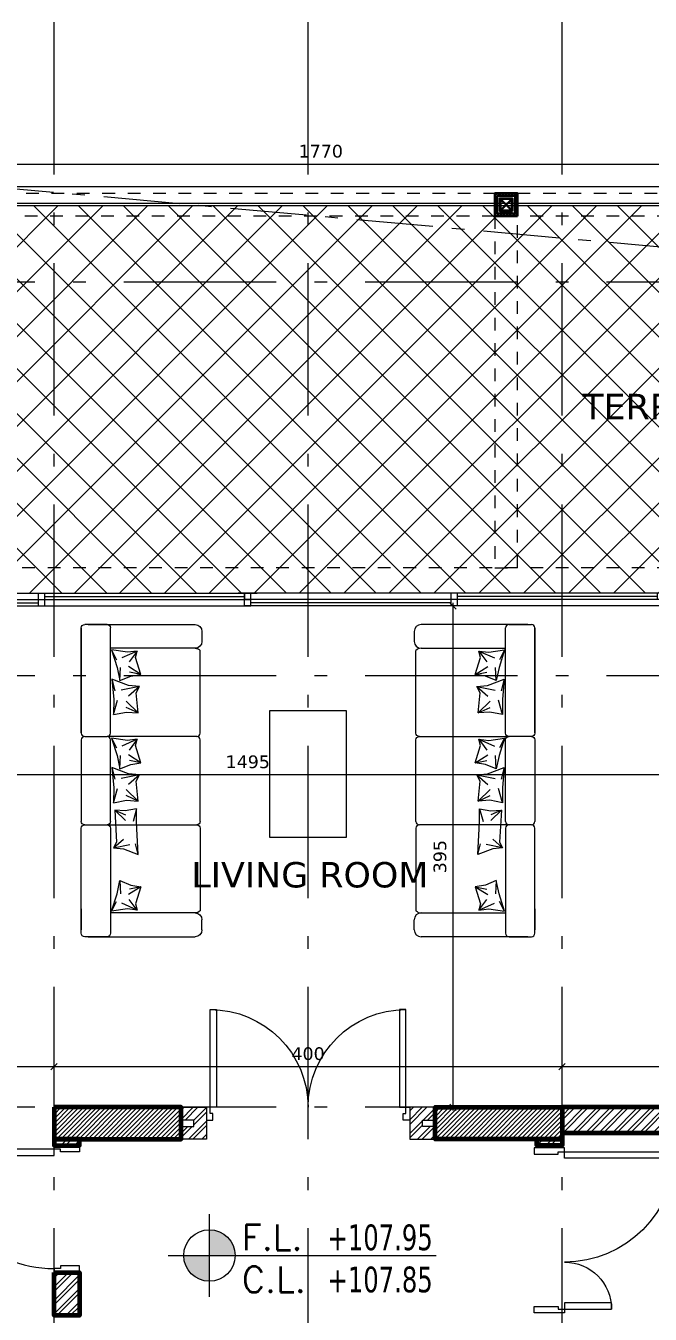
# Model space of a CAD drawing. Header units: inches. Extents: x -48 to 777, y -156 to 510.
# Drawn here: x 592.35 to 597.27, y -103.78 to -93.63 of the extents above; entities that cross this region are included whole.
import ezdxf
from ezdxf.enums import TextEntityAlignment as Align

# ---------------------------------------------------------------- set-up
doc = ezdxf.new("R2010")
doc.units = ezdxf.units.IN
doc.header["$MEASUREMENT"] = 0
doc.set_wipeout_variables(frame=1)
for name, pattern in [('ACAD_ISO10W100', [18, 12, -3, 0, -3]), ('HIDDEN', [0.375, 0.25, -0.125]), ('NUHA', [1.45, 0.75, -0.25, 0.2, -0.25])]:
    doc.linetypes.add(name, pattern=pattern)
doc.layers.get('Defpoints').update_dxf_attribs({"lineweight": 5})
for name, color, linetype, lineweight in [('A-AXIS ST', 251, 'ACAD_ISO10W100', 5), ('A-DIM', 9, 'Continuous', 5), ('A-DOORS', 38, 'Continuous', 20), ('A-FURN1', 211, 'Continuous', 15), ('A-HIDDEN', 254, 'HIDDEN', 5), ('A-LEVELS', 139, 'Continuous', 20), ('A-LIMIT LOT', 235, 'ACAD_ISO10W100', 20), ('A-PILLARS', 1, 'Continuous', 60), ('A-SIGNS1', 20, 'Continuous', 15), ('A-SIGNS2', 30, 'Continuous', 15), ('A-TEXT', 50, 'Continuous', 15), ('A-WALLS', 7, 'Continuous', 60), ('A-WINDOWS', 4, 'Continuous', 20), ('C-METAL', 190, 'Continuous', 30), ('C-WOOD', 28, 'Continuous', 30), ('D-GLASS', 171, 'Continuous', 20), ('D-STONE', 52, 'Continuous', 20), ('H-PILLARS', 61, 'Continuous', 5), ('H-TILING', 54, 'Continuous', 5), ('H-WALLS', 51, 'Continuous', 5), ('H-WOOD', 26, 'Continuous', 5)]:
    doc.layers.add(name, color=color, linetype=linetype, lineweight=lineweight)
doc.layers.add('pts pc', color=7, linetype='Continuous')
doc.styles.add('2mm', font='simplex.shx', dxfattribs={"height": 0.5})
doc.styles.add('ROMAND', font='verdana.ttf')
doc.styles.add('ROMANS', font='romans__.ttf', dxfattribs={"height": 0.14})
doc.dimstyles.new('M-1.50', dxfattribs={"dimtxt": 0.1, "dimasz": 0.05, "dimexe": 0.025, "dimexo": 0.025, "dimgap": 0.05, "dimtad": 1, "dimlfac": 100, "dimrnd": 0.5, "dimzin": 9, "dimdsep": 46, "dimtxsty": 'ROMAND', "dimblk": 'OBLIQUE', "dimcen": 1, "dimdle": 0.025, "dimclrd": 256, "dimclre": 256, "dimclrt": 2, "dimadec": 0, "dimazin": 0, "dimtfac": 0.666667, "dimtmove": 2, "dimatfit": 3, "dimfxl": 0.04, "dimtolj": 1, "dimtzin": 5, "dimlwd": -1, "dimlwe": -1, "dimarcsym": 0})
pattern_1 = [(45, (392.396156, -250.71223), (-0.053033009, 0.053033009), []), (45, (392.43151, -250.71223), (-0.053033009, 0.053033009), [])]

# ---------------------------------------------------------------- blocks, each defined once
blk = doc.blocks.new('LOT 688  TOPOGRAPHIC PLAN')
at = {"layer": 'A-LEVELS', "linetype": 'Continuous'}
for points in [[(-315991.49931, -27903.77041), (-315989.82419, -27903.14766), (-315988.13907, -27902.56039), (-315986.49852, -27901.84927), (-315986.07793, -27901.70635), (-315985.64327, -27901.60757), (-315984.76299, -27901.44127), (-315983.03305, -27901.03153), (-315982.17605, -27900.81323), (-315981.3012, -27900.63057), (-315980.3909, -27900.51656), (-315979.95952, -27900.41536), (-315979.77651, -27900.30285), (-315979.61232, -27900.14969), (-315978.96618, -27899.39156)], [(-315983.99229, -27907.54002), (-315982.70884, -27907.13172), (-315981.3889, -27906.79452), (-315980.05951, -27906.48626), (-315978.74737, -27906.12897), (-315978.10784, -27905.9037), (-315977.48306, -27905.63696), (-315976.24323, -27905.07662), (-315975.60733, -27904.84201), (-315974.95799, -27904.64593), (-315973.63177, -27904.33455), (-315970.95685, -27903.79566), (-315969.62603, -27903.51344)]]:
    blk.add_lwpolyline(points, dxfattribs=at)
at = {"layer": 'pts pc', "linetype": 'Continuous'}
for points in [[(-315979.356, -27900.34716), (-315980.06678, -27901.05036)], [(-315979.35979, -27901.05415), (-315980.06299, -27900.34337)]]:
    blk.add_lwpolyline(points, dxfattribs=at)
at = {"layer": 'pts pc', "color": 1, "char_height": 0.5, "width": 3.0714286, "attachment_point": 1, "rotation": 359.692852, "style": '2mm'}
for s, insert in [('\\Fsimplex.shx;\\W1.0000000000;\\T1.0000000000;\\o\\l97.943', (-315979.21005, -27900.45145)), ('\\Fsimplex.shx;\\W1.0000000000;\\T1.0000000000;\\o\\l97.044', (-315984.13902, -27907.14812))]:
    blk.add_mtext(s, dxfattribs=dict(at, insert=insert))
at = {"linetype": 'Continuous'}
blk.add_wipeout([(-315996.80172, -27893.57917), (-315969.32038, -27896.23659), (-315969.32038, -27930.53073), (-315964.08799, -27936.87852), (-315964.6636, -27941.43051), (-315970.22923, -27937.16678), (-315985.1164, -27950.2257)], dxfattribs=at).dxf.layer = 'A-LIMIT LOT'
at = {"layer": 'A-HIDDEN', "linetype": 'ACAD_ISO10W100', "ltscale": 0.05}
blk.add_lwpolyline([(-315992.30527, -27900.52725), (-315983.21966, -27944.57125), (-315970.69258, -27933.58259), (-315972.32038, -27931.60779), (-315972.32038, -27902.3323)], close=True, dxfattribs=at)
blk = doc.blocks.new('*U33')
for points in [[(1220, 870), (1220, 0), (1270, 0), (1270, 870)], [(80, 370), (80, 0), (30, 0), (30, 370)], [(30, 0), (0, 0), (0, -240), (50, -240), (50, -50), (30, -50), (30, 0)], [(1270, 0), (1300, 0), (1300, -240), (1250, -240), (1250, -50), (1270, -50), (1270, 0)]]:
    blk.add_lwpolyline(points, close=True)
for centre, radius, start, end in [((1270, 0), 870, 90, 180), ((30, 0), 370, 0, 90)]:
    blk.add_arc(centre, radius, start, end)
blk = doc.blocks.new('*U1001')
for points in [[(720, 880), (720, -60), (770, -60), (770, 880)], [(-170, -60), (-200, -60), (-200, -260), (-150, -260), (-150, -110), (-170, -110), (-170, -60)], [(770, -60), (800, -60), (800, -260), (750, -260), (750, -110), (770, -110), (770, -60)]]:
    blk.add_lwpolyline(points, close=True)
blk.add_arc((770, -60), 940, 90, 180)
blk = doc.blocks.new('AXIS')
at = {"layer": 'A-AXIS ST', "ltscale": 0.1}
for p, q in [((640.66853, 296.91777), (640.66853, 336.01919)), ((642.66853, 296.91777), (642.66853, 336.01919)), ((644.66853, 296.91777), (644.66853, 336.01919)), ((657.61853, 330.26919), (627.81853, 330.26919)), ((657.61853, 327.16933), (627.81853, 327.16933)), ((657.61853, 323.76934), (627.81853, 323.76934))]:
    blk.add_line(p, q, dxfattribs=at)
blk = doc.blocks.new('GXFHGCGFCD')
at = {"layer": 'A-SIGNS1', "linetype": 'NUHA'}
h = blk.add_hatch(color=256, dxfattribs=at)
h.paths.add_polyline_path([(90.3819, 61.3301), (90.3819, 61.1701), (90.5419, 61.1701, 0.414214)])
h.paths.add_polyline_path([(90.3819, 61.1701), (90.2219, 61.1701, 0.414214), (90.3819, 61.0101)])
at = {"layer": 'A-SIGNS1'}
for p, q in [((90.3819, 60.9141), (90.3819, 61.4261)), ((90.1259, 61.1701), (91.7898, 61.1701))]:
    blk.add_line(p, q, dxfattribs=at)
blk.add_circle((90.3819, 61.1701), 0.16, dxfattribs=at)
blk = doc.blocks.new('DGXFHXFGDFD')
at = {"layer": 'A-SIGNS1'}
blk.add_blockref('GXFHGCGFCD', (0, 0), dxfattribs=at)
at = {"layer": 'A-SIGNS2', "linetype": 'NUHA', "style": 'ROMANS'}
for s, p in [('F.L.', (90.5835, 61.2031)), ('C.L.', (90.5835, 60.9413))]:
    blk.add_text(s, height=0.16, dxfattribs=at).set_placement(p)
at = {"layer": 'A-SIGNS2', "style": 'ROMANS', "width": 0.910135, "flags": 4}
for tag, p, p2 in [('NIV.FINI', (91.1159, 61.2031), (91.7898, 61.2031)), ('NIV.BETON', (91.1159, 60.9413), (91.7898, 60.9413))]:
    blk.add_attdef(tag, text='', height=0.16, dxfattribs=at).set_placement(p, p2, align=Align.FIT)
blk = doc.blocks.new('*U1002')
for p, q in [((50, 100), (3350, 100)), ((50, 50), (3350, 50)), ((50, 0), (3350, 0)), ((100, 100), (100, 50)), ((100, 75), (1675, 75)), ((1675, 0), (1675, 100)), ((1725, 0), (1725, 100)), ((1725, 25), (3300, 25)), ((3300, 0), (3300, 50))]:
    blk.add_line(p, q)
for points in [[(0, 100), (50, 100), (50, 0), (0, 0)], [(3400, 100), (3350, 100), (3350, 0), (3400, 0)]]:
    blk.add_lwpolyline(points)
blk = doc.blocks.new('*U1003')
for p, q in [((50, 100), (3350, 100)), ((50, 50), (3350, 50)), ((50, 0), (3350, 0)), ((100, 0), (100, 50)), ((100, 25), (1675, 25)), ((1675, 0), (1675, 100)), ((1725, 0), (1725, 100)), ((1725, 75), (3300, 75)), ((3300, 100), (3300, 50))]:
    blk.add_line(p, q)
for points in [[(0, 100), (50, 100), (50, 0), (0, 0)], [(3400, 100), (3350, 100), (3350, 0), (3400, 0)]]:
    blk.add_lwpolyline(points)
blk = doc.blocks.new('*U1004')
for points in [[(80, 670), (80, -100), (30, -100), (30, 670)], [(1520, 670), (1520, -100), (1570, -100), (1570, 670)], [(30, -100), (0, -100), (0, -200), (50, -200), (50, -150), (30, -150), (30, -100)], [(1570, -100), (1600, -100), (1600, -200), (1550, -200), (1550, -150), (1570, -150), (1570, -100)]]:
    blk.add_lwpolyline(points, close=True)
for centre, start, end in [((30, -100), 0, 90), ((1570, -100), 90, 180)]:
    blk.add_arc(centre, 770, start, end)
blk = doc.blocks.new('dgfhujyfgff')
for p, q in [((631.162, 373.894), (631.162, 373.806)), ((632.157, 373.954), (631.222, 373.954)), ((631.961, 373.004), (631.961, 373.924)), ((631.991, 373.954), (632.187, 373.954)), ((632.187, 373.954), (632.187, 373.954)), ((632.217, 373.006), (632.217, 373.927)), ((632.217, 373.924), (632.217, 373.004)), ((632.217, 373.924), (632.217, 373.004)), ((631.222, 373.746), (631.961, 373.746)), ((631.814, 373.711), (631.952, 373.731)), ((631.952, 373.731), (631.904, 373.579)), ((631.952, 373.731), (631.909, 373.646)), ((631.177, 373.004), (631.177, 373.726)), ((631.695, 373.517), (631.743, 373.666)), ((631.728, 373.721), (631.797, 373.628)), ((631.728, 373.721), (631.863, 373.661)), ((631.728, 373.721), (631.814, 373.711)), ((631.743, 373.666), (631.728, 373.721)), ((631.695, 373.517), (631.805, 373.585)), ((631.695, 373.517), (631.796, 373.537)), ((631.785, 373.502), (631.695, 373.517)), ((631.88, 373.463), (631.873, 373.579)), ((631.904, 373.579), (631.88, 373.463)), ((631.709, 373.412), (631.804, 373.421)), ((631.709, 373.412), (631.805, 373.326)), ((631.709, 373.412), (631.869, 373.378)), ((631.738, 373.356), (631.709, 373.412)), ((631.88, 373.463), (631.785, 373.502)), ((631.804, 373.421), (631.95, 373.475)), ((631.95, 373.475), (631.923, 373.373)), ((631.95, 373.475), (631.933, 373.298)), ((631.72, 373.182), (631.738, 373.356)), ((631.72, 373.182), (631.825, 373.282)), ((631.934, 373.167), (631.899, 373.292)), ((631.933, 373.298), (631.934, 373.167)), ((631.72, 373.182), (631.825, 373.228)), ((631.822, 373.187), (631.72, 373.182)), ((631.934, 373.167), (631.822, 373.187)), ((631.177, 372.231), (631.177, 372.944)), ((631.207, 372.974), (631.991, 372.974)), ((631.728, 372.949), (631.797, 372.855)), ((631.728, 372.949), (631.863, 372.889)), ((631.728, 372.949), (631.814, 372.938)), ((631.743, 372.894), (631.728, 372.949)), ((631.814, 372.938), (631.952, 372.959)), ((631.952, 372.959), (631.904, 372.806)), ((631.952, 372.959), (631.909, 372.873)), ((631.961, 372.231), (631.961, 372.944)), ((632.187, 372.974), (631.991, 372.974)), ((632.187, 372.974), (631.991, 372.974)), ((632.217, 372.944), (632.217, 372.231)), ((632.217, 372.944), (632.217, 372.231)), ((631.695, 372.744), (631.743, 372.894)), ((631.695, 372.744), (631.805, 372.813)), ((631.695, 372.744), (631.796, 372.765)), ((631.785, 372.729), (631.695, 372.744)), ((631.88, 372.691), (631.785, 372.729)), ((631.88, 372.691), (631.873, 372.807)), ((631.904, 372.806), (631.88, 372.691)), ((631.709, 372.639), (631.804, 372.648)), ((631.709, 372.639), (631.805, 372.554)), ((631.709, 372.639), (631.869, 372.606)), ((631.738, 372.583), (631.709, 372.639)), ((631.804, 372.648), (631.95, 372.702)), ((631.95, 372.702), (631.923, 372.6)), ((631.95, 372.702), (631.933, 372.525)), ((631.72, 372.409), (631.738, 372.583)), ((631.72, 372.409), (631.825, 372.51)), ((631.934, 372.394), (631.899, 372.519)), ((631.933, 372.525), (631.934, 372.394)), ((631.72, 372.409), (631.825, 372.456)), ((631.822, 372.415), (631.72, 372.409)), ((631.934, 372.394), (631.822, 372.415)), ((631.733, 372.342), (631.764, 372.23)), ((631.733, 372.342), (631.833, 372.324)), ((631.733, 372.225), (631.733, 372.342)), ((631.925, 372.329), (631.831, 372.288)), ((631.925, 372.329), (631.831, 372.239)), ((631.833, 372.324), (631.925, 372.329)), ((631.925, 372.329), (631.909, 372.049)), ((631.177, 372.171), (631.177, 371.449)), ((632.187, 372.201), (631.207, 372.201)), ((632.187, 372.201), (631.207, 372.201)), ((631.718, 371.941), (631.733, 372.225)), ((631.961, 372.171), (631.961, 371.251)), ((632.187, 372.201), (631.991, 372.201)), ((632.187, 372.201), (631.991, 372.201)), ((632.217, 371.251), (632.217, 372.171)), ((632.217, 371.251), (632.217, 372.171)), ((631.935, 371.998), (631.849, 372.075)), ((631.909, 372.049), (631.935, 371.998)), ((631.718, 371.941), (631.742, 372.034)), ((631.849, 371.99), (631.718, 371.941)), ((631.935, 371.998), (631.791, 372.028)), ((631.935, 371.998), (631.849, 371.99)), ((631.88, 371.712), (631.785, 371.673)), ((631.88, 371.712), (631.873, 371.596)), ((631.904, 371.597), (631.88, 371.712)), ((631.785, 371.673), (631.695, 371.659)), ((631.695, 371.659), (631.796, 371.638)), ((631.695, 371.659), (631.805, 371.59)), ((631.695, 371.659), (631.743, 371.509)), ((631.952, 371.444), (631.904, 371.597)), ((631.728, 371.454), (631.797, 371.548)), ((631.728, 371.454), (631.863, 371.514)), ((631.743, 371.509), (631.728, 371.454)), ((631.952, 371.444), (631.909, 371.529)), ((631.162, 371.281), (631.162, 371.369)), ((631.222, 371.429), (631.961, 371.429)), ((631.728, 371.454), (631.814, 371.464)), ((631.814, 371.464), (631.952, 371.444)), ((632.217, 371.466), (632.217, 371.281)), ((632.157, 371.221), (631.222, 371.221)), ((631.991, 371.221), (632.187, 371.221)), ((632.187, 371.221), (632.187, 371.221))]:
    blk.add_line(p, q)
for centre, major_axis, start_param, end_param in [((631.222, 373.894), (0.0424, 0.0424), 0.785398, 2.356194), ((631.991, 373.924), (-0.0212, 0.0212), -0.785398, 0.785398), ((632.187, 373.924), (0.0212, 0.0212), 5.497787, 7.068583), ((632.187, 373.924), (0.0212, 0.0212), 5.497787, 7.068583), ((631.222, 373.806), (-0.0424, 0.0424), 0.785398, 2.356194), ((631.222, 373.686), (0.0424, 0.0424), 0.785398, 1.628791), ((631.207, 372.231), (-0.0212, 0.0212), 0.785398, 2.356194), ((631.207, 372.171), (-0.0212, 0.0212), -0.785398, 0.785398), ((631.991, 372.231), (-0.0212, 0.0212), 0.785398, 2.356194), ((631.991, 372.171), (-0.0212, 0.0212), -0.785398, 0.785398), ((632.187, 372.231), (0.0212, 0.0212), 3.926991, 5.497787), ((632.187, 372.231), (0.0212, 0.0212), 3.926991, 5.497787), ((632.187, 372.171), (0.0212, 0.0212), 5.497787, 7.068583), ((632.187, 372.171), (0.0212, 0.0212), 5.497787, 7.068583), ((631.222, 371.369), (0.0424, 0.0424), 0.785398, 2.356194), ((631.222, 371.489), (-0.0424, 0.0424), 1.512802, 2.356194), ((631.222, 371.281), (-0.0424, 0.0424), 0.785398, 2.356194), ((631.991, 371.251), (-0.0212, 0.0212), 0.785398, 2.356194), ((632.187, 371.251), (0.0212, 0.0212), 3.926991, 5.497787), ((632.187, 371.251), (0.0212, 0.0212), 3.926991, 5.497787)]:
    blk.add_ellipse(centre, major_axis=major_axis, ratio=1, start_param=start_param, end_param=end_param)
at = {"extrusion": (0, 0, -1)}
for centre, major_axis, start_param, end_param in [((631.207, 373.004), (-0.0212, -0.0212), 5.497787, 7.068583), ((631.207, 372.944), (-0.0212, -0.0212), 0.785398, 2.356194), ((631.991, 373.004), (-0.0212, -0.0212), 5.497787, 7.068583), ((631.991, 372.944), (-0.0212, -0.0212), 0.785398, 2.356194), ((632.187, 373.004), (-0.0212, 0.0212), 2.356194, 3.926991), ((632.187, 373.004), (-0.0212, 0.0212), 2.356194, 3.926991), ((632.187, 372.944), (-0.0212, 0.0212), 0.785398, 2.356194), ((632.187, 372.944), (-0.0212, 0.0212), 0.785398, 2.356194)]:
    blk.add_ellipse(centre, major_axis=major_axis, ratio=1, start_param=start_param, end_param=end_param, dxfattribs=at)
blk = doc.blocks.new('trsjhuyj')
at = {"layer": 'H-WOOD'}
h = blk.add_hatch(dxfattribs=at)
h.set_pattern_fill('ZIGZAG', color=256, scale=0.1)
h.set_pattern_definition([(0, (0, 0), (0.0125, 0.0125), [0.0125, -0.0125]), (90, (0.0125, 0), (-0.0125, 0.0125), [0.0125, -0.0125])])
h.paths.add_polyline_path([(198.444, 152.896), (198.584, 152.896), (198.584, 153.036), (198.444, 153.036)], flags=16)
h.paths.add_polyline_path([(198.424, 152.876), (198.604, 152.876), (198.604, 153.056), (198.424, 153.056)])
at = {"layer": 'C-METAL'}
for p, q in [((198.564, 152.916), (198.464, 153.016)), ((198.564, 153.016), (198.464, 152.916))]:
    blk.add_line(p, q, dxfattribs=at)
for points in [[(198.464, 152.916), (198.564, 152.916), (198.564, 153.016), (198.464, 153.016)], [(198.469, 152.921), (198.559, 152.921), (198.559, 153.011), (198.469, 153.011)]]:
    blk.add_lwpolyline(points, close=True, dxfattribs=at)
at = {"layer": 'C-WOOD'}
for points in [[(198.424, 152.876), (198.604, 152.876), (198.604, 153.056), (198.424, 153.056)], [(198.444, 152.896), (198.584, 152.896), (198.584, 153.036), (198.444, 153.036)]]:
    blk.add_lwpolyline(points, close=True, dxfattribs=at)
blk = doc.blocks.new('_Oblique')
at = {"color": 0, "linetype": 'ByBlock', "lineweight": -2}
blk.add_line((-0.5, -0.5), (0.5, 0.5), dxfattribs=at)
blk = doc.blocks.new('*D2363')
at = {"layer": 'A-DIM', "transparency": 16777216}
for p, q in [((601.598, -99.535), (586.598, -99.535)), ((586.623, -100.004), (586.623, -99.51)), ((601.573, -100.004), (601.573, -99.51))]:
    blk.add_line(p, q, dxfattribs=at)
at = {"layer": 'Defpoints', "color": 0, "transparency": 16777216}
for p in [(586.623, -99.535), (586.623, -100.029), (601.573, -100.029)]:
    blk.add_point(p, dxfattribs=at)
at = {"layer": 'A-DIM', "transparency": 16777216, "xscale": 0.05, "yscale": 0.05, "zscale": 0.05, "rotation": 180}
blk.add_blockref('_Oblique', (586.623, -99.535), dxfattribs=at)
at = {"layer": 'A-DIM', "transparency": 16777216, "xscale": 0.05, "yscale": 0.05, "zscale": 0.05}
blk.add_blockref('_Oblique', (601.573, -99.535), dxfattribs=at)
at = {"layer": 'A-DIM', "color": 2, "transparency": 16777216, "insert": (594.098, -99.433), "char_height": 0.1, "attachment_point": 5, "style": 'ROMAND'}
blk.add_mtext('\\A1;1495', dxfattribs=at)
blk = doc.blocks.new('*D2365')
at = {"layer": 'A-DIM', "transparency": 16777216}
for p, q in [((595.838, -98.204), (595.689, -98.204)), ((595.714, -98.179), (595.714, -102.179)), ((595.838, -102.154), (595.689, -102.154))]:
    blk.add_line(p, q, dxfattribs=at)
at = {"layer": 'Defpoints', "color": 0, "transparency": 16777216}
for p in [(595.863, -98.204), (595.714, -102.154), (595.863, -102.154)]:
    blk.add_point(p, dxfattribs=at)
at = {"layer": 'A-DIM', "transparency": 16777216, "xscale": 0.05, "yscale": 0.05, "zscale": 0.05}
for p, rotation in [((595.714, -98.204), 90), ((595.714, -102.154), 270)]:
    blk.add_blockref('_Oblique', p, dxfattribs=dict(at, rotation=rotation))
at = {"layer": 'A-DIM', "color": 2, "transparency": 16777216, "insert": (595.612, -100.179), "char_height": 0.1, "attachment_point": 5, "rotation": 90, "style": 'ROMAND'}
blk.add_mtext('\\A1;395', dxfattribs=at)
blk = doc.blocks.new('*D2395')
at = {"layer": 'A-DIM', "transparency": 16777216}
for p, q in [((601.598, -101.834), (596.548, -101.834)), ((596.573, -102.129), (596.573, -101.809)), ((601.573, -102.129), (601.573, -101.809))]:
    blk.add_line(p, q, dxfattribs=at)
at = {"layer": 'Defpoints', "color": 0, "transparency": 16777216}
for p in [(596.573, -101.834), (596.573, -102.154), (601.573, -102.154)]:
    blk.add_point(p, dxfattribs=at)
at = {"layer": 'A-DIM', "transparency": 16777216, "xscale": 0.05, "yscale": 0.05, "zscale": 0.05, "rotation": 180}
blk.add_blockref('_Oblique', (596.573, -101.834), dxfattribs=at)
at = {"layer": 'A-DIM', "transparency": 16777216, "xscale": 0.05, "yscale": 0.05, "zscale": 0.05}
blk.add_blockref('_Oblique', (601.573, -101.834), dxfattribs=at)
at = {"layer": 'A-DIM', "color": 2, "transparency": 16777216, "insert": (599.073, -101.732), "char_height": 0.1, "attachment_point": 5, "style": 'ROMAND'}
blk.add_mtext('\\A1;500', dxfattribs=at)
blk = doc.blocks.new('*D2396')
at = {"layer": 'A-DIM', "transparency": 16777216}
for p, q in [((596.598, -101.834), (592.548, -101.834)), ((592.573, -102.129), (592.573, -101.809)), ((596.573, -102.129), (596.573, -101.809))]:
    blk.add_line(p, q, dxfattribs=at)
at = {"layer": 'Defpoints', "color": 0, "transparency": 16777216}
for p in [(592.573, -101.834), (592.573, -102.154), (596.573, -102.154)]:
    blk.add_point(p, dxfattribs=at)
at = {"layer": 'A-DIM', "transparency": 16777216, "xscale": 0.05, "yscale": 0.05, "zscale": 0.05, "rotation": 180}
blk.add_blockref('_Oblique', (592.573, -101.834), dxfattribs=at)
at = {"layer": 'A-DIM', "transparency": 16777216, "xscale": 0.05, "yscale": 0.05, "zscale": 0.05}
blk.add_blockref('_Oblique', (596.573, -101.834), dxfattribs=at)
at = {"layer": 'A-DIM', "color": 2, "transparency": 16777216, "insert": (594.573, -101.732), "char_height": 0.1, "attachment_point": 5, "style": 'ROMAND'}
blk.add_mtext('\\A1;400', dxfattribs=at)
blk = doc.blocks.new('*D2397')
at = {"layer": 'A-DIM', "transparency": 16777216}
for p, q in [((592.598, -101.834), (586.598, -101.834)), ((586.623, -102.129), (586.623, -101.809)), ((592.573, -102.129), (592.573, -101.809))]:
    blk.add_line(p, q, dxfattribs=at)
at = {"layer": 'Defpoints', "color": 0, "transparency": 16777216}
for p in [(586.623, -101.834), (586.623, -102.154), (592.573, -102.154)]:
    blk.add_point(p, dxfattribs=at)
at = {"layer": 'A-DIM', "transparency": 16777216, "xscale": 0.05, "yscale": 0.05, "zscale": 0.05, "rotation": 180}
blk.add_blockref('_Oblique', (586.623, -101.834), dxfattribs=at)
at = {"layer": 'A-DIM', "transparency": 16777216, "xscale": 0.05, "yscale": 0.05, "zscale": 0.05}
blk.add_blockref('_Oblique', (592.573, -101.834), dxfattribs=at)
at = {"layer": 'A-DIM', "color": 2, "transparency": 16777216, "insert": (589.598, -101.732), "char_height": 0.1, "attachment_point": 5, "style": 'ROMAND'}
blk.add_mtext('\\A1;595', dxfattribs=at)
blk = doc.blocks.new('*D2398')
at = {"layer": 'A-DIM', "transparency": 16777216}
for p, q in [((585.798, -94.725), (603.548, -94.725)), ((585.823, -94.879), (585.823, -94.7)), ((603.523, -94.879), (603.523, -94.7))]:
    blk.add_line(p, q, dxfattribs=at)
at = {"layer": 'Defpoints', "color": 0, "transparency": 16777216}
for p in [(603.523, -94.725), (585.823, -94.904), (603.523, -94.904)]:
    blk.add_point(p, dxfattribs=at)
at = {"layer": 'A-DIM', "transparency": 16777216, "xscale": 0.05, "yscale": 0.05, "zscale": 0.05, "rotation": 180}
blk.add_blockref('_Oblique', (585.823, -94.725), dxfattribs=at)
at = {"layer": 'A-DIM', "transparency": 16777216, "xscale": 0.05, "yscale": 0.05, "zscale": 0.05}
blk.add_blockref('_Oblique', (603.523, -94.725), dxfattribs=at)
at = {"layer": 'A-DIM', "color": 2, "transparency": 16777216, "insert": (594.673, -94.623), "char_height": 0.1, "attachment_point": 5, "style": 'ROMAND'}
blk.add_mtext('\\A1;1770', dxfattribs=at)

msp = doc.modelspace()

# ---------------------------------------------------------------- block references
at = {"layer": 'pts pc'}
msp.add_blockref('LOT 688  TOPOGRAPHIC PLAN', (316575.84331, 27806.396), dxfattribs=at)

# ---------------------------------------------------------------- next in the draw order: hatches: boundary and pattern name
at = {"layer": 'H-PILLARS'}
h = msp.add_hatch(dxfattribs=at)
h.set_pattern_fill('ANSI31', color=256, scale=0.2)
h.set_pattern_definition([(45, (51.204403, -425.931517), (-0.0176776695, 0.0176776695), [])])
h.paths.add_polyline_path([(592.57293, -102.15378), (592.57293, -102.40378), (593.57293, -102.40378), (593.57293, -102.15378)])
h = msp.add_hatch(dxfattribs=at)
h.set_pattern_fill('ANSI31', color=256, scale=0.2)
h.set_pattern_definition([(45, (50.404403, -425.931517), (-0.0176776695, 0.0176776695), [])])
h.paths.add_polyline_path([(596.57293, -102.15378), (596.57293, -102.40378), (595.57293, -102.40378), (595.57293, -102.15378)])
at = {"layer": 'H-TILING'}
h = msp.add_hatch(dxfattribs=at)
h.set_pattern_fill('ANSI37', color=256, scale=2)
h.set_pattern_definition([(45, (392.39616, -250.71223), (-0.1767767, 0.1767767), []), (135, (392.39616, -250.71223), (-0.1767767, -0.1767767), [])])
h.paths.add_polyline_path([(592.15293, -95.05378), (592.15293, -95.13378), (591.97293, -95.13378), (591.97293, -95.05378), (590.77293, -95.05378), (590.77293, -95.13378), (590.59293, -95.13378), (590.59293, -95.05378), (585.97293, -95.05378), (585.97292, -102.30377), (586.32294, -102.30377), (586.32293, -101.35378), (586.52294, -101.35378), (586.52294, -101.30378), (586.52294, -99.05378), (586.52294, -99.00378), (586.32293, -99.00378), (586.32293, -97.90379), (588.57276, -97.90379), (588.57276, -97.50378), (589.52293, -97.50378), (589.52293, -97.90379), (590.77293, -97.90379), (590.77293, -98.10379), (590.82293, -98.10379), (594.12293, -98.10379), (594.17293, -98.10379), (597.37276, -98.10379), (597.42276, -98.10379), (597.42276, -97.90379), (598.67276, -97.90379), (598.67276, -97.50378), (599.62293, -97.50378), (599.62293, -97.90378), (601.72257, -97.90378), (601.72257, -97.40367), (603.37293, -97.40367), (603.37293, -95.05378), (597.60276, -95.05378), (597.60276, -95.13378), (597.42276, -95.13378), (597.42276, -95.05378), (596.22276, -95.05378), (596.22276, -95.13378), (596.04276, -95.13378), (596.04276, -95.05378)])
at = {"layer": 'H-WALLS'}
h = msp.add_hatch(dxfattribs=at)
h.set_pattern_fill('ANSI32', color=256, scale=0.2)
h.set_pattern_definition([(45, (392.396156, -250.71223), (-0.053033009, 0.053033009), []), (45, (392.43151, -250.71223), (-0.053033009, 0.053033009), [])])
edge = h.paths.add_edge_path()
edge.add_line((593.57293, -102.15378), (593.77293, -102.15378))
edge.add_line((593.77293, -102.15378), (593.77293, -102.40378))
edge.add_line((593.77293, -102.40378), (593.57293, -102.40378))
edge.add_line((593.57293, -102.40378), (593.57293, -102.30378))
edge.add_line((593.57293, -102.30378), (593.67293, -102.30378))
edge.add_line((593.67293, -102.30378), (593.67293, -102.25378))
edge.add_line((593.67293, -102.25378), (593.57293, -102.25378))
edge.add_line((593.57293, -102.25378), (593.57293, -102.15378))
h = msp.add_hatch(dxfattribs=at)
h.set_pattern_fill('ANSI32', color=256, scale=0.2)
h.set_pattern_definition(pattern_1)
edge = h.paths.add_edge_path()
edge.add_line((595.57293, -102.15378), (595.37293, -102.15378))
edge.add_line((595.37293, -102.15378), (595.37293, -102.40378))
edge.add_line((595.37293, -102.40378), (595.57293, -102.40378))
edge.add_line((595.57293, -102.40378), (595.57293, -102.30378))
edge.add_line((595.57293, -102.30378), (595.47293, -102.30378))
edge.add_line((595.47293, -102.30378), (595.47293, -102.25378))
edge.add_line((595.47293, -102.25378), (595.57293, -102.25378))
edge.add_line((595.57293, -102.25378), (595.57293, -102.15378))
h = msp.add_hatch(dxfattribs=at)
h.set_pattern_fill('ANSI32', color=256, scale=0.2)
h.set_pattern_definition(pattern_1)
h.paths.add_polyline_path([(597.87293, -102.85378), (597.87293, -102.15378), (596.57293, -102.15378), (596.57293, -102.35378), (597.67293, -102.35378), (597.67293, -102.85378)])
h = msp.add_hatch(dxfattribs=at)
h.set_pattern_fill('ANSI32', color=256, scale=0.2)
h.set_pattern_definition(pattern_1)
h.paths.add_polyline_path([(592.77293, -102.40378), (592.57293, -102.40378), (592.57293, -102.45378), (592.77293, -102.45378)])
h = msp.add_hatch(dxfattribs=at)
h.set_pattern_fill('ANSI32', color=256, scale=0.2)
h.set_pattern_definition(pattern_1)
h.paths.add_polyline_path([(596.37293, -102.40378), (596.57293, -102.40378), (596.57293, -102.45378), (596.37293, -102.45378)])
h = msp.add_hatch(dxfattribs=at)
h.set_pattern_fill('ANSI32', color=256, scale=0.2)
h.set_pattern_definition(pattern_1)
h.paths.add_polyline_path([(592.57293, -103.45378), (592.77293, -103.45378), (592.77293, -103.79378), (592.57293, -103.79378)])

# ---------------------------------------------------------------- next in the draw order: linework, layer by layer
at = {"layer": 'A-DIM'}
for points in [[(593.57293, -102.15378), (593.77293, -102.15378), (593.77293, -102.40378), (593.57293, -102.40378), (593.57293, -102.30378), (593.67293, -102.30378), (593.67293, -102.25378), (593.57293, -102.25378), (593.57293, -102.15378)], [(595.57293, -102.15378), (595.37293, -102.15378), (595.37293, -102.40378), (595.57293, -102.40378), (595.57293, -102.30378), (595.47293, -102.30378), (595.47293, -102.25378), (595.57293, -102.25378), (595.57293, -102.15378)]]:
    msp.add_lwpolyline(points, dxfattribs=at)
at = {"layer": 'A-FURN1'}
msp.add_lwpolyline([(594.27293, -99.02821), (594.87293, -99.02821), (594.87293, -100.02821), (594.27293, -100.02821)], close=True, dxfattribs=at)
at = {"layer": 'A-HIDDEN', "linetype": 'HIDDEN', "ltscale": 0.3}
msp.add_line((597.42276, -97.90379), (590.77293, -97.90379), dxfattribs=at)
for points in [[(592.15293, -94.95378), (596.04276, -94.95378), (596.04276, -95.13378), (592.15293, -95.13378)], [(596.22276, -94.95378), (597.42276, -94.95378), (597.42276, -95.13378), (596.22276, -95.13378)], [(596.04276, -97.90379), (596.22276, -97.90379), (596.22276, -95.13378), (596.04276, -95.13378)]]:
    msp.add_lwpolyline(points, close=True, dxfattribs=at)
at = {"layer": 'A-PILLARS'}
for points in [[(592.57293, -102.15378), (592.57293, -102.40378), (593.57293, -102.40378), (593.57293, -102.15378)], [(596.57293, -102.15378), (596.57293, -102.40378), (595.57293, -102.40378), (595.57293, -102.15378)]]:
    msp.add_lwpolyline(points, close=True, dxfattribs=at)
at = {"layer": 'A-WALLS'}
msp.add_lwpolyline([(597.87293, -102.85378), (597.87293, -102.15378), (596.57293, -102.15378), (596.57293, -102.35378), (597.67293, -102.35378), (597.67293, -102.85378), (597.87293, -102.85378)], dxfattribs=at)
for points in [[(592.77293, -102.40378), (592.57293, -102.40378), (592.57293, -102.45378), (592.77293, -102.45378)], [(596.37293, -102.40378), (596.57293, -102.40378), (596.57293, -102.45378), (596.37293, -102.45378)], [(592.57293, -103.45378), (592.77293, -103.45378), (592.77293, -103.79378), (592.57293, -103.79378)]]:
    msp.add_lwpolyline(points, close=True, dxfattribs=at)
at = {"layer": 'D-GLASS'}
for points in [[(601.74257, -97.90378), (601.74257, -97.42367), (603.39293, -97.42367), (603.39293, -95.03378), (585.95293, -95.03378), (585.95292, -102.32377), (586.32293, -102.32377)], [(601.72257, -97.90378), (601.72257, -97.40367), (603.37293, -97.40367), (603.37293, -95.05378), (585.97293, -95.05378), (585.97292, -102.30377), (586.32293, -102.30377)]]:
    msp.add_lwpolyline(points, dxfattribs=at)
at = {"layer": 'D-STONE', "linetype": 'Continuous'}
msp.add_lwpolyline([(601.87257, -97.90378), (601.87257, -97.55367), (603.52293, -97.55367), (603.52293, -94.90378), (585.82293, -94.90378), (585.82293, -95.95378), (585.95293, -95.95378)], dxfattribs=at)

# ---------------------------------------------------------------- next in the draw order: block references
at = {"xscale": -1}
msp.add_blockref('trsjhuyj', (794.64634, -248.00963), dxfattribs=at)
at = {"layer": 'A-DIM'}
msp.add_blockref('AXIS', (-48.0956, -425.92311), dxfattribs=at)
at = {"layer": 'A-DOORS', "yscale": 0.0009999999999906002, "zscale": 0.0009999999999906002}
for name, p, xscale, rotation in [('*U1004', (595.37293, -102.05378), -0.0009999999999906002, 359.9999988179391), ('*U1001', (592.51293, -103.25378), 0.0009999999999906002, 90.00000118206094), ('*U33', (596.59293, -103.77378), -0.0009999999999906002, 269.9999988179391)]:
    msp.add_blockref(name, p, dxfattribs=dict(at, xscale=xscale, rotation=rotation))
at = {"layer": 'A-FURN1', "extrusion": (0, 0, -1), "xscale": 0.8999999999999986, "yscale": 0.8999999999999986, "zscale": 0.8999999999999986}
msp.add_blockref('dgfhujyfgff', (-1161.78276, -434.90913), dxfattribs=at)
at = {"layer": 'A-FURN1', "extrusion": (0, 0, -1), "xscale": -0.8999999999999986, "yscale": 0.8999999999999986, "zscale": 0.8999999999999986, "rotation": 359.9999999993772}
msp.add_blockref('dgfhujyfgff', (-27.36311, -434.90913), dxfattribs=at)
at = {"layer": 'A-SIGNS1'}
ref = msp.add_blockref('DGXFHXFGDFD', (479.26433, -180.83597), dxfattribs=dict(at, xscale=1.267200000000003, yscale=1.267200000000003, zscale=1.267200000000003))
ref.add_attrib('NIV.FINI', '+107.95', dxfattribs={"layer": 'A-SIGNS2', "height": 0.202752, "style": 'ROMAND', "width": 0.680836}).set_placement((594.72635, -103.27936), (595.55432, -103.27936), align=Align.FIT)
ref.add_attrib('NIV.BETON', '+107.85', dxfattribs={"layer": 'A-SIGNS2', "height": 0.202752, "style": 'ROMAND', "width": 0.680836}).set_placement((594.72635, -103.61112), (595.55432, -103.61112), align=Align.FIT)
at = {"layer": 'A-WINDOWS', "yscale": 0.0009999999999906004, "zscale": 0.0009999999999906004, "rotation": 180}
for name, p, xscale in [('*U1002', (590.77293, -98.10379), -0.0009999999999906004), ('*U1003', (597.42276, -98.10379), 0.0009999999999906004)]:
    msp.add_blockref(name, p, dxfattribs=dict(at, xscale=xscale))

# ---------------------------------------------------------------- next in the draw order: texts
at = {"layer": 'A-TEXT', "char_height": 0.2, "attachment_point": 9, "style": 'ROMAND'}
for s, insert, width in [('TERRACE', (598.00668, -96.73732), 3.6942321), ('LIVING ROOM', (595.52034, -100.42571), 2.4947222)]:
    msp.add_mtext(s, dxfattribs=dict(at, insert=insert, width=width))

# ---------------------------------------------------------------- next in the draw order: dimensions: what is measured, and where the dimension line sits
at = {"layer": 'A-DIM'}
for base, p1, p2, picture, middle in [((603.52293, -94.72539), (585.82293, -94.90378), (603.52293, -94.90378), '*D2398', (594.67293, -94.62335)), ((586.62294, -99.5349), (601.57293, -100.02886), (586.62294, -100.02886), '*D2363', (594.09794, -99.43285)), ((586.62293, -101.83375), (592.57293, -102.15378), (586.62293, -102.15377), '*D2397', (589.59793, -101.7317)), ((592.57293, -101.83375), (596.57293, -102.15378), (592.57293, -102.15378), '*D2396', (594.57293, -101.7317)), ((596.57293, -101.83375), (601.57294, -102.15378), (596.57293, -102.15378), '*D2395', (599.07294, -101.7317))]:
    dim = msp.add_linear_dim(base=base, p1=p1, p2=p2, dimstyle='M-1.50', dxfattribs=at)
    dim.commit()
    dim.dimension.update_dxf_attribs({"geometry": picture, "text_midpoint": middle})
dim = msp.add_linear_dim(base=(595.71374, -102.15378), p1=(595.86326, -98.20379), p2=(595.86326, -102.15378), angle=90, dimstyle='M-1.50', dxfattribs=at)
dim.commit()
dim.dimension.update_dxf_attribs({"geometry": '*D2365', "text_midpoint": (595.61166, -100.17878)})

doc.saveas('drawing.dxf')
